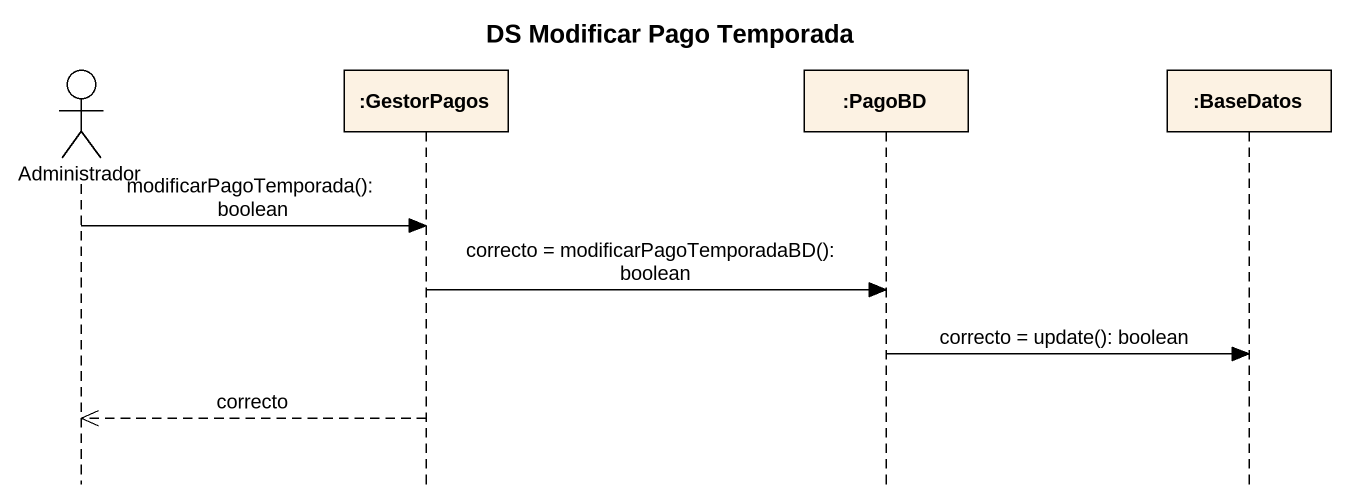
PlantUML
@startuml
title DS Modificar Pago Temporada
hide footbox
actor Administrador
participant ":GestorPagos" as GestorPagos
participant ":PagoBD" as PagoBD
participant ":BaseDatos" as BaseDatos

Administrador -> GestorPagos : modificarPagoTemporada(): boolean
GestorPagos -> PagoBD : correcto = modificarPagoTemporadaBD(): boolean
PagoBD -> BaseDatos : correcto = update(): boolean
GestorPagos -->> Administrador : correcto
@enduml
